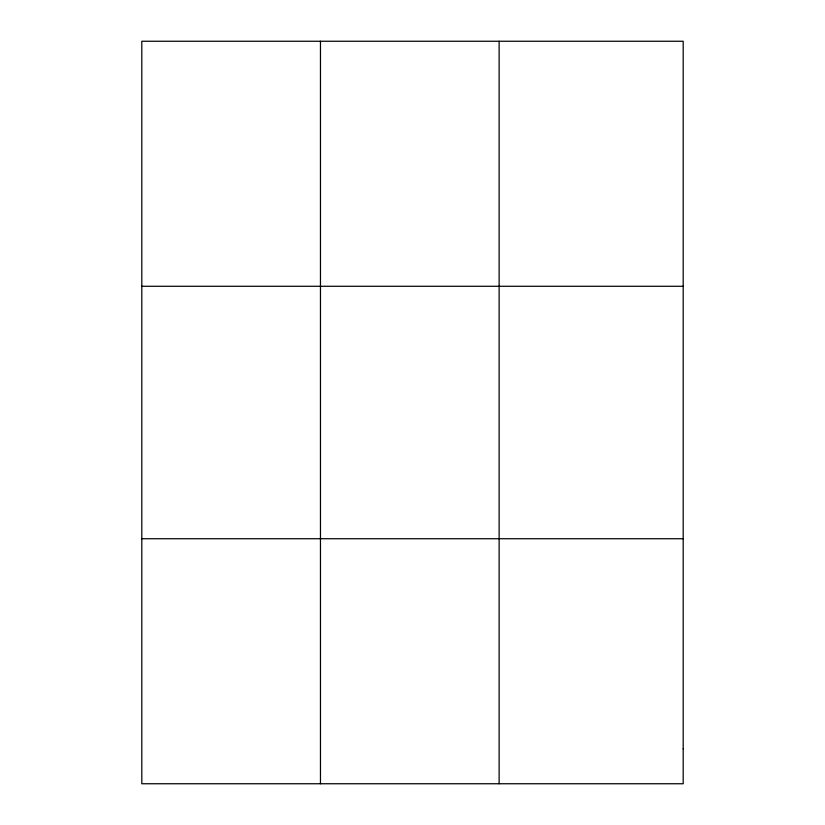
<?xml version="1.0" encoding="UTF-8"?>
<svg xmlns="http://www.w3.org/2000/svg" width="825" height="825" viewBox="0 0 825 825"><rect width="100%" height="100%" fill="white"/><g stroke="black" fill="none" stroke-linecap="round" stroke-linejoin="round"><path stroke-width="1.24" d="M320.461 783.75L320.461 41.25M499.125 783.75L499.125 41.25M141.807 286.275L683.193 286.275M141.807 538.725L683.193 538.725M683.193 748.749L683.193 783.75L141.807 783.75L141.807 41.25L683.193 41.25L683.193 748.749"/></g></svg>
